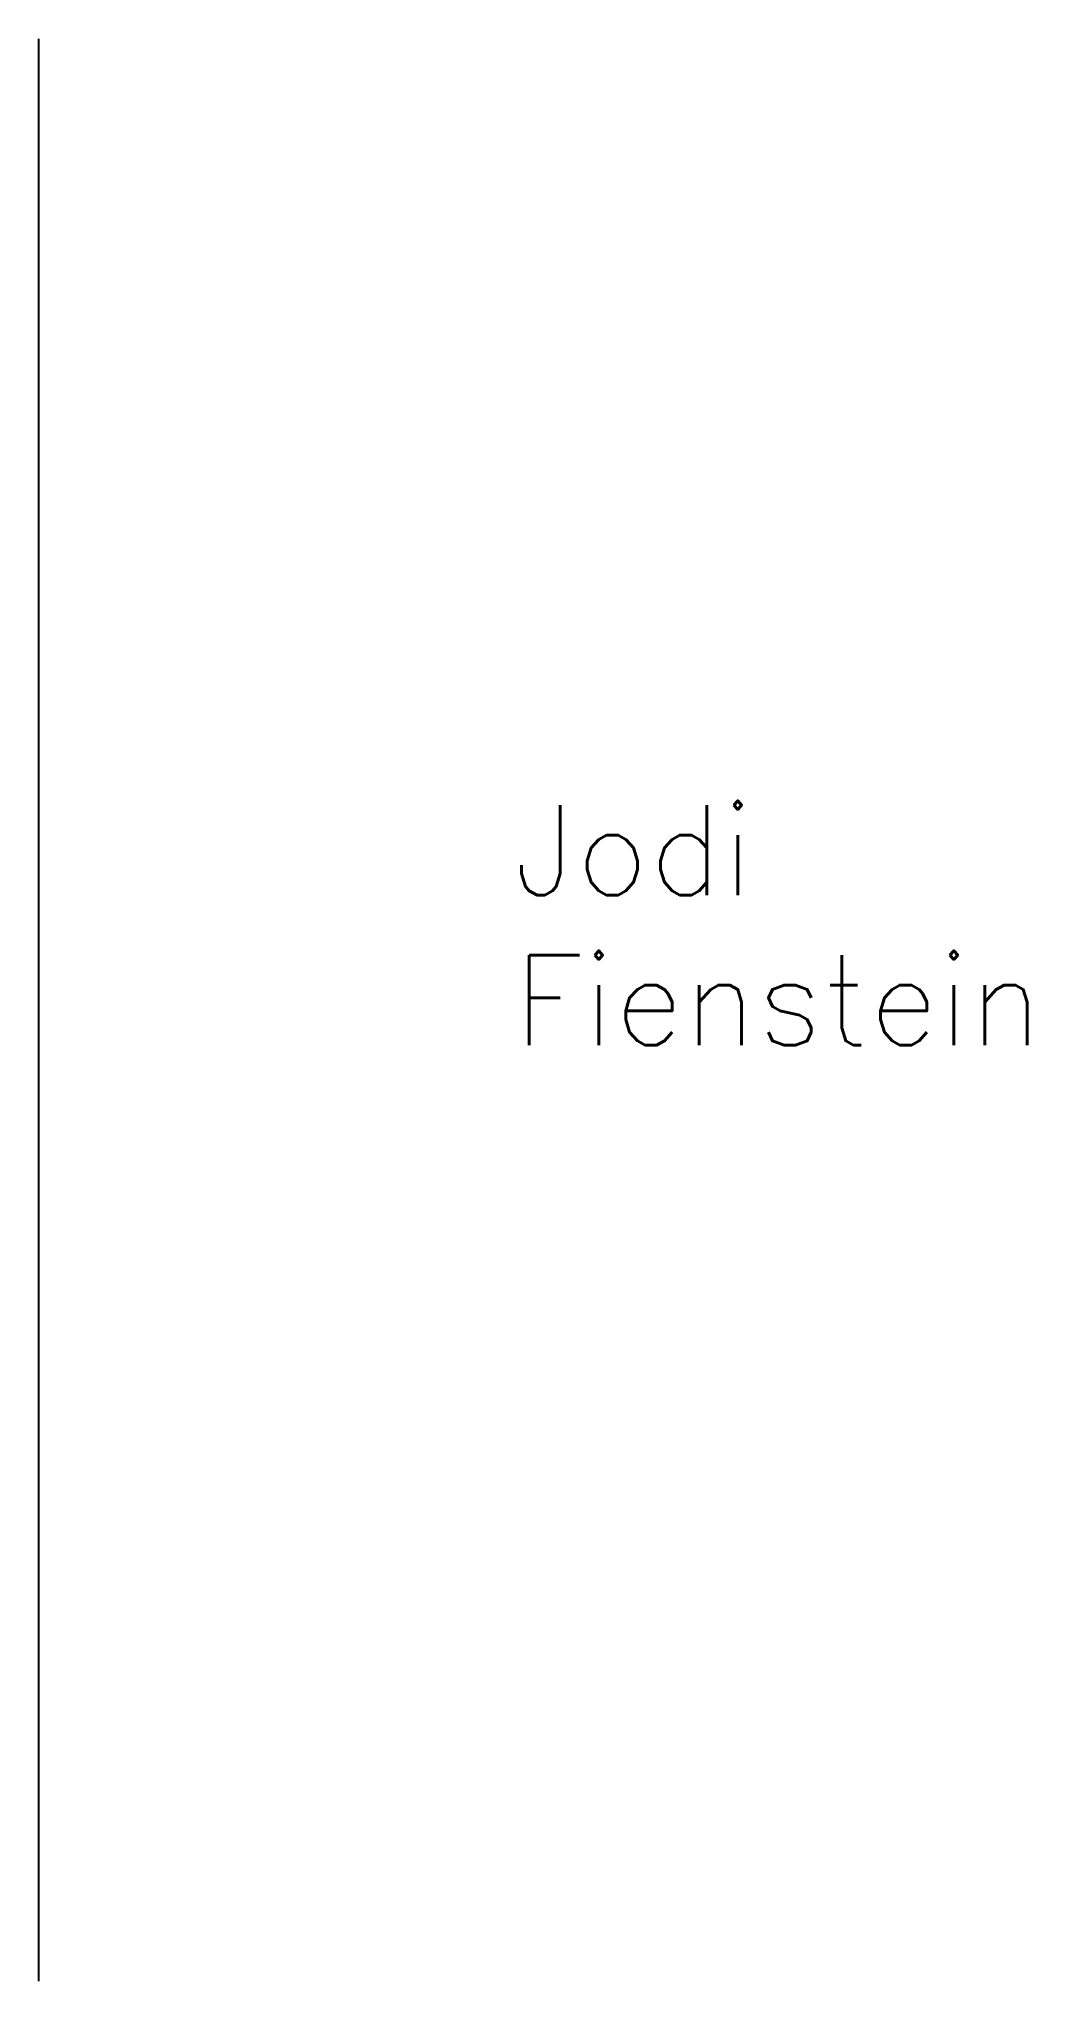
# Model space of a CAD drawing. Header units: inches. Extents: x 3003 to 3069, y 1214 to 1344.
import ezdxf

# ---------------------------------------------------------------- set-up
doc = ezdxf.new("R2010")
doc.units = ezdxf.units.IN
doc.header["$MEASUREMENT"] = 0
doc.layers.add('E-B-FURR', color=6, linetype='CONTINUOUS')
doc.layers.add('EMPLOYEE', color=1, linetype='CONTINUOUS')
doc.styles.add('ARCHITXT', font='simplex.shx')

msp = doc.modelspace()

# ---------------------------------------------------------------- linework, layer by layer
at = {"layer": 'E-B-FURR'}
msp.add_line((3002.97, 1214.06), (3002.97, 1343.52), dxfattribs=at)

# ---------------------------------------------------------------- texts
at = {"layer": 'EMPLOYEE', "lineweight": -3, "insert": (3034.62, 1292.45), "char_height": 6, "width": 32.7462, "attachment_point": 1, "style": 'ARCHITXT'}
msp.add_mtext('\\A1;Jodi\\PFienstein', dxfattribs=at)

doc.saveas('drawing.dxf')
